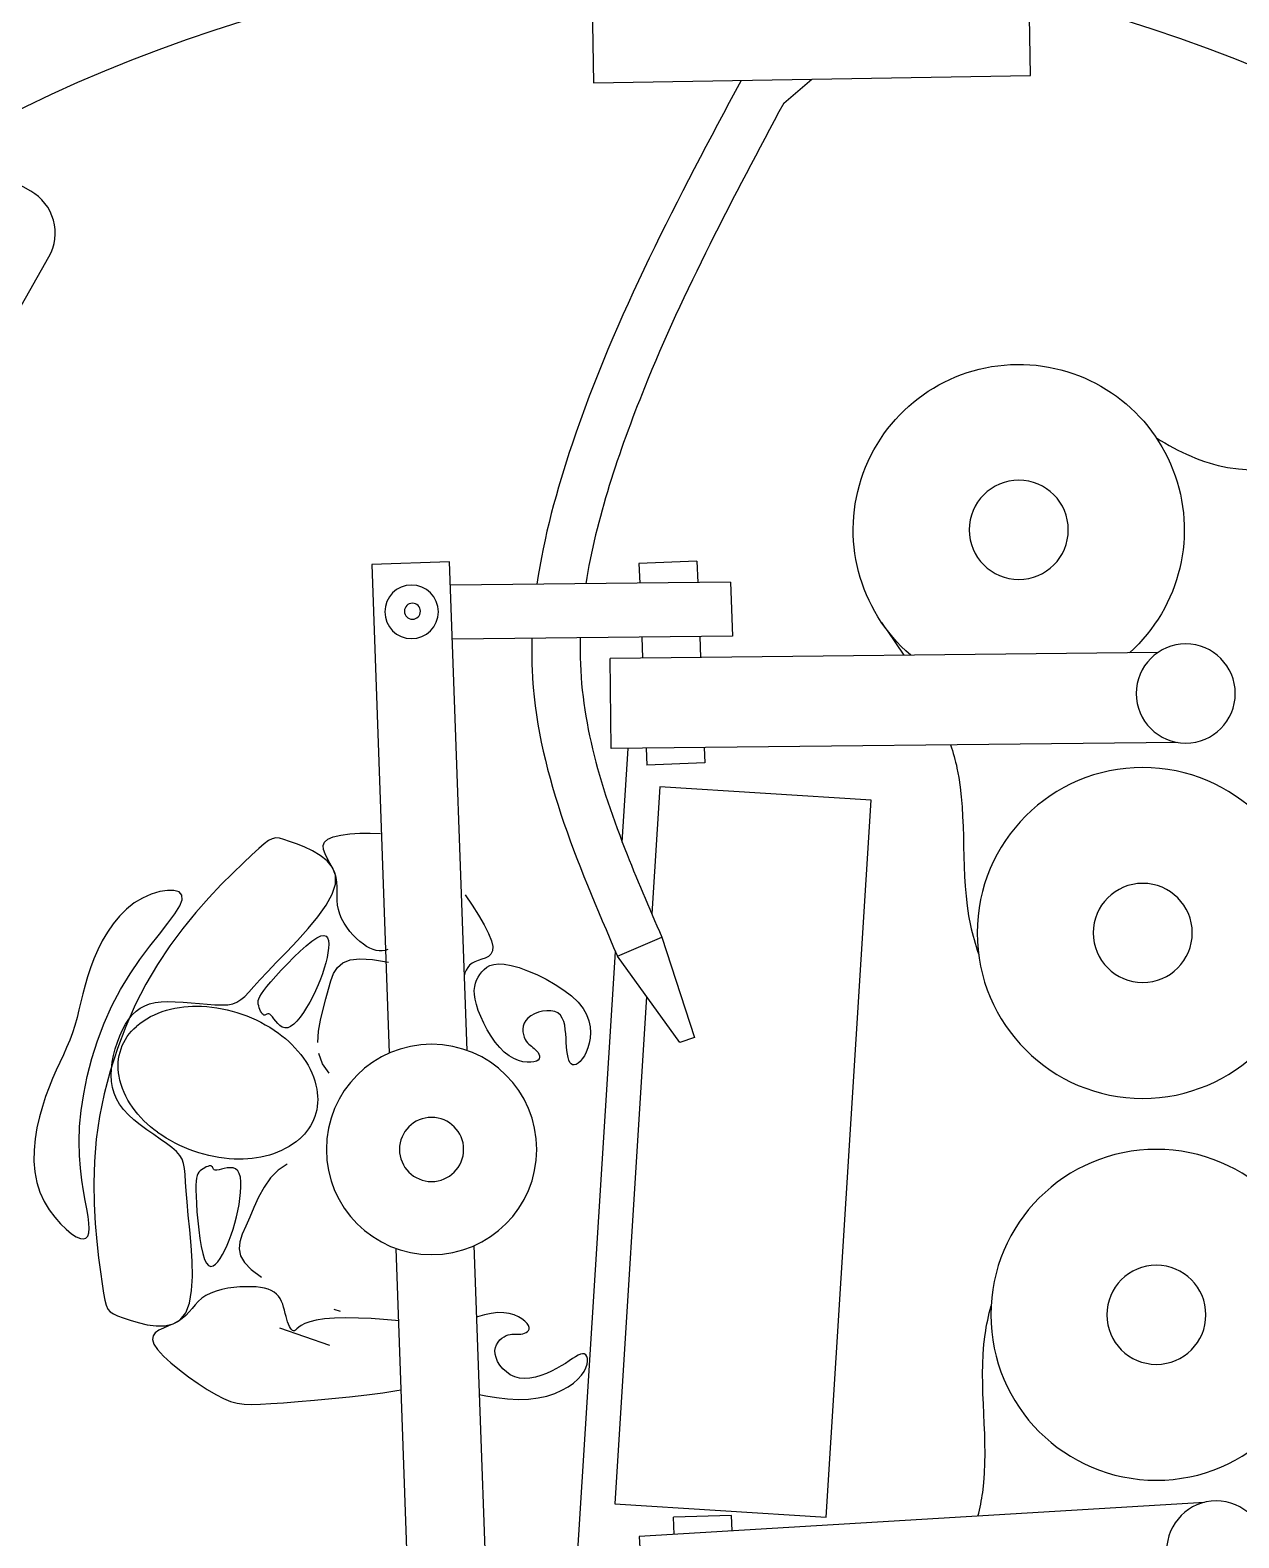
# Model space of a CAD drawing. Header units: metres. Extents: x -39 to 21688, y -24 to 9022.
# Drawn here: x 12.785 to 14.036, y 7.535 to 9.096 of the extents above; entities that cross this region are included whole.
import ezdxf

# ---------------------------------------------------------------- set-up
doc = ezdxf.new("R2010")
doc.units = ezdxf.units.M
doc.header["$MEASUREMENT"] = 0
for name, color, linetype in [('AR-MOBILIRIO', 1, 'Continuous'), ('AR-PUERTAS', 2, 'Continuous'), ('AR-VENTANAS', 2, 'Continuous'), ('MOBILIARIO', 42, 'Continuous')]:
    doc.layers.add(name, color=color, linetype=linetype)

# ---------------------------------------------------------------- blocks, each defined once
blk = doc.blocks.new('A$C23125473')
at = {"layer": 'AR-MOBILIRIO'}
for p, q in [((1.3311, 2.6243), (1.3367, 2.7175)), ((1.9163, 2.5889), (1.3311, 2.6243)), ((1.3673, 2.6221), (1.3667, 2.6044)), ((1.4272, 2.6185), (1.4267, 2.6025)), ((1.4267, 2.6025), (1.3667, 2.6044)), ((0.9008, 2.4815), (0.908, 2.4844)), ((0.908, 2.4844), (0.915, 2.4863)), ((0.915, 2.4863), (0.9223, 2.4873)), ((0.9223, 2.4873), (0.9302, 2.4877)), ((0.9302, 2.4877), (0.9393, 2.4874)), ((0.9393, 2.4874), (0.95, 2.4867)), ((0.95, 2.4867), (0.9629, 2.4857)), ((0.9629, 2.4857), (0.9781, 2.4844)), ((0.9781, 2.4844), (0.9951, 2.483)), ((0.9951, 2.483), (1.0131, 2.4814)), ((1.1948, 2.4817), (1.206, 2.4823)), ((1.206, 2.4823), (1.2166, 2.482)), ((0.8745, 2.466), (0.8841, 2.4722)), ((0.8841, 2.4722), (0.893, 2.4774)), ((0.893, 2.4774), (0.9008, 2.4815)), ((1.0131, 2.4814), (1.0314, 2.4796)), ((1.0314, 2.4796), (1.0492, 2.4777)), ((1.0492, 2.4777), (1.0658, 2.4755)), ((1.0658, 2.4755), (1.0802, 2.4732)), ((1.0802, 2.4732), (1.0847, 2.4723)), ((1.1656, 2.4771), (1.1723, 2.4786)), ((1.1723, 2.4786), (1.1835, 2.4805)), ((1.1835, 2.4805), (1.1948, 2.4817)), ((1.2166, 2.482), (1.2265, 2.4808)), ((1.2265, 2.4808), (1.2355, 2.4788)), ((1.2355, 2.4788), (1.2437, 2.4761)), ((1.2437, 2.4761), (1.251, 2.4729)), ((1.251, 2.4729), (1.2575, 2.4693)), ((1.2575, 2.4693), (1.263, 2.4654)), ((0.8463, 2.4445), (0.8552, 2.4518)), ((0.8552, 2.4518), (0.8647, 2.4591)), ((0.8647, 2.4591), (0.8745, 2.466)), ((1.1936, 2.4538), (1.19, 2.4505)), ((1.1977, 2.4567), (1.1936, 2.4538)), ((1.2022, 2.4589), (1.1977, 2.4567)), ((1.2072, 2.4602), (1.2022, 2.4589)), ((1.2125, 2.4607), (1.2072, 2.4602)), ((1.218, 2.4603), (1.2125, 2.4607)), ((1.2237, 2.4593), (1.218, 2.4603)), ((1.2294, 2.4576), (1.2237, 2.4593)), ((1.235, 2.4555), (1.2294, 2.4576)), ((1.2404, 2.453), (1.235, 2.4555)), ((1.2456, 2.4504), (1.2404, 2.453)), ((1.263, 2.4654), (1.2676, 2.4613)), ((1.2676, 2.4613), (1.2713, 2.4573)), ((1.2713, 2.4573), (1.2741, 2.4533)), ((1.2741, 2.4533), (1.276, 2.4495)), ((0.8326, 2.4308), (0.8387, 2.4374)), ((0.8387, 2.4374), (0.8463, 2.4445)), ((1.1829, 2.439), (1.1819, 2.4353)), ((1.1846, 2.4429), (1.1829, 2.439)), ((1.187, 2.4468), (1.1846, 2.4429)), ((1.19, 2.4505), (1.187, 2.4468)), ((1.2504, 2.4477), (1.2456, 2.4504)), ((1.2548, 2.445), (1.2504, 2.4477)), ((1.2587, 2.4424), (1.2548, 2.445)), ((1.2622, 2.4401), (1.2587, 2.4424)), ((1.2653, 2.4381), (1.2622, 2.4401)), ((1.268, 2.4366), (1.2653, 2.4381)), ((1.2704, 2.4355), (1.268, 2.4366)), ((1.2724, 2.435), (1.2704, 2.4355)), ((1.2757, 2.4361), (1.2742, 2.4352)), ((1.2768, 2.4378), (1.2757, 2.4361)), ((1.276, 2.4495), (1.2772, 2.4459)), ((1.2775, 2.44), (1.2768, 2.4378)), ((1.2772, 2.4459), (1.2776, 2.4427)), ((1.2776, 2.4427), (1.2775, 2.44)), ((0.8272, 2.4203), (0.8287, 2.425)), ((0.8279, 2.4164), (0.8272, 2.4203)), ((0.8287, 2.425), (0.8326, 2.4308)), ((0.9587, 2.4081), (1.0106, 2.4262)), ((1.1819, 2.4353), (1.1818, 2.4318)), ((1.1818, 2.4318), (1.1823, 2.4286)), ((1.1823, 2.4286), (1.1834, 2.4257)), ((1.1834, 2.4257), (1.185, 2.4231)), ((1.185, 2.4231), (1.1869, 2.4208)), ((1.1869, 2.4208), (1.189, 2.4189)), ((1.2742, 2.4352), (1.2724, 2.435)), ((0.8126, 2.4028), (0.8217, 2.405)), ((0.8217, 2.405), (0.831, 2.4062)), ((0.8303, 2.4133), (0.8279, 2.4164)), ((0.834, 2.4107), (0.8303, 2.4133)), ((0.831, 2.4062), (0.8402, 2.4061)), ((0.8386, 2.4084), (0.834, 2.4107)), ((0.8438, 2.4063), (0.8386, 2.4084)), ((0.8402, 2.4061), (0.8487, 2.4042)), ((0.849, 2.404), (0.8438, 2.4063)), ((0.9681, 2.4045), (0.9672, 2.402)), ((0.9691, 2.4068), (0.9681, 2.4045)), ((0.9701, 2.4086), (0.9691, 2.4068)), ((0.9711, 2.41), (0.9701, 2.4086)), ((0.9721, 2.411), (0.9711, 2.41)), ((0.9732, 2.4114), (0.9721, 2.411)), ((0.9743, 2.4112), (0.9732, 2.4114)), ((0.9754, 2.4105), (0.9743, 2.4112)), ((0.9768, 2.4092), (0.9754, 2.4105)), ((0.9787, 2.4075), (0.9768, 2.4092)), ((0.9814, 2.4057), (0.9787, 2.4075)), ((0.9851, 2.4037), (0.9814, 2.4057)), ((1.189, 2.4189), (1.1912, 2.4174)), ((1.1912, 2.4174), (1.1934, 2.4162)), ((1.1934, 2.4162), (1.1955, 2.4154)), ((1.1955, 2.4154), (1.1975, 2.415)), ((1.1975, 2.415), (1.1994, 2.4147)), ((1.1994, 2.4147), (1.2013, 2.4146)), ((1.2013, 2.4146), (1.2031, 2.4147)), ((1.2031, 2.4147), (1.2049, 2.4147)), ((1.2049, 2.4147), (1.2067, 2.4147)), ((1.2067, 2.4147), (1.2086, 2.4146)), ((1.2086, 2.4146), (1.2105, 2.4143)), ((1.2105, 2.4143), (1.2123, 2.4138)), ((1.2123, 2.4138), (1.214, 2.4131)), ((1.214, 2.4131), (1.2155, 2.4121)), ((1.2165, 2.4058), (1.215, 2.4036)), ((1.2155, 2.4121), (1.2166, 2.4109)), ((1.2172, 2.4078), (1.2165, 2.4058)), ((1.2166, 2.4109), (1.2172, 2.4095)), ((1.2172, 2.4095), (1.2172, 2.4078)), ((0.7795, 2.3849), (0.7813, 2.3889)), ((0.7813, 2.3889), (0.7836, 2.3917)), ((0.7836, 2.3917), (0.7869, 2.3938)), ((0.7869, 2.3938), (0.7912, 2.3957)), ((0.7912, 2.3957), (0.7969, 2.3978)), ((0.7969, 2.3978), (0.8042, 2.4003)), ((0.8042, 2.4003), (0.8126, 2.4028)), ((0.8487, 2.4042), (0.856, 2.3999)), ((0.8539, 2.4015), (0.849, 2.404)), ((0.8581, 2.3986), (0.8539, 2.4015)), ((0.856, 2.3999), (0.8618, 2.3928)), ((0.8618, 2.3953), (0.8581, 2.3986)), ((0.8652, 2.3918), (0.8618, 2.3953)), ((0.8618, 2.3928), (0.8657, 2.3825)), ((0.8683, 2.3881), (0.8652, 2.3918)), ((0.964, 2.39), (0.9631, 2.3869)), ((0.9648, 2.3932), (0.964, 2.39)), ((0.9656, 2.3963), (0.9648, 2.3932)), ((0.9663, 2.3993), (0.9656, 2.3963)), ((0.9672, 2.402), (0.9663, 2.3993)), ((0.9902, 2.4019), (0.9851, 2.4037)), ((0.9968, 2.4003), (0.9902, 2.4019)), ((1.0053, 2.399), (0.9968, 2.4003)), ((1.0157, 2.3982), (1.0053, 2.399)), ((1.0149, 2.3888), (1.0215, 2.3911)), ((1.0276, 2.3979), (1.0157, 2.3982)), ((1.0404, 2.3981), (1.0276, 2.3979)), ((1.0536, 2.3986), (1.0404, 2.3981)), ((1.0666, 2.3995), (1.0536, 2.3986)), ((1.0788, 2.4006), (1.0666, 2.3995)), ((1.0821, 2.4011), (1.0788, 2.4006)), ((1.1637, 2.3969), (1.1627, 2.3973)), ((1.1709, 2.3947), (1.1637, 2.3969)), ((1.178, 2.3932), (1.1709, 2.3947)), ((1.1847, 2.3924), (1.178, 2.3932)), ((1.1909, 2.3925), (1.1847, 2.3924)), ((1.1966, 2.3934), (1.1909, 2.3925)), ((1.2016, 2.3948), (1.1966, 2.3934)), ((1.206, 2.3967), (1.2016, 2.3948)), ((1.2097, 2.3989), (1.206, 2.3967)), ((1.2127, 2.4012), (1.2097, 2.3989)), ((1.215, 2.4036), (1.2127, 2.4012)), ((0.7767, 2.3722), (0.7781, 2.3795)), ((0.7781, 2.3795), (0.7795, 2.3849)), ((0.8657, 2.3825), (0.8679, 2.3697)), ((0.8714, 2.3844), (0.8683, 2.3881)), ((0.8747, 2.3809), (0.8714, 2.3844)), ((0.8784, 2.3776), (0.8747, 2.3809)), ((0.8827, 2.3747), (0.8784, 2.3776)), ((0.8876, 2.3722), (0.8827, 2.3747)), ((0.9556, 2.3732), (0.9532, 2.3713)), ((0.9577, 2.3755), (0.9556, 2.3732)), ((0.9594, 2.378), (0.9577, 2.3755)), ((0.9608, 2.3808), (0.9594, 2.378)), ((0.9621, 2.3838), (0.9608, 2.3808)), ((0.9631, 2.3869), (0.9621, 2.3838)), ((0.7735, 2.3503), (0.7753, 2.3626)), ((0.7753, 2.3626), (0.7767, 2.3722)), ((0.8679, 2.3697), (0.8687, 2.355)), ((0.8931, 2.3701), (0.8876, 2.3722)), ((0.8991, 2.3685), (0.8931, 2.3701)), ((0.9053, 2.3673), (0.8991, 2.3685)), ((0.9116, 2.3664), (0.9053, 2.3673)), ((0.9178, 2.3659), (0.9116, 2.3664)), ((0.9239, 2.3656), (0.9178, 2.3659)), ((0.9295, 2.3657), (0.9239, 2.3656)), ((0.9347, 2.3659), (0.9295, 2.3657)), ((0.9393, 2.3665), (0.9347, 2.3659)), ((0.9434, 2.3673), (0.9393, 2.3665)), ((0.9471, 2.3683), (0.9434, 2.3673)), ((0.9503, 2.3697), (0.9471, 2.3683)), ((0.9532, 2.3713), (0.9503, 2.3697)), ((0.7715, 2.3356), (0.7735, 2.3503)), ((0.8687, 2.355), (0.8684, 2.3391)), ((0.8832, 2.3413), (0.8853, 2.3437)), ((0.8853, 2.3437), (0.8876, 2.3446)), ((0.8876, 2.3446), (0.89, 2.3441)), ((0.89, 2.3441), (0.8925, 2.3424)), ((0.8925, 2.3424), (0.895, 2.3398)), ((0.9225, 2.3407), (0.9296, 2.3479)), ((0.9296, 2.3479), (0.9403, 2.3556)), ((0.7696, 2.3187), (0.7715, 2.3356)), ((0.8684, 2.3391), (0.8674, 2.3228)), ((0.8778, 2.3241), (0.8794, 2.3314)), ((0.8794, 2.3314), (0.8812, 2.3373)), ((0.8812, 2.3373), (0.8832, 2.3413)), ((0.895, 2.3398), (0.8975, 2.3363)), ((0.8975, 2.3363), (0.8999, 2.3323)), ((0.8999, 2.3323), (0.9023, 2.3277)), ((0.9023, 2.3277), (0.9046, 2.3227)), ((0.9171, 2.3264), (0.9185, 2.3336)), ((0.9179, 2.3191), (0.9171, 2.3264)), ((0.9185, 2.3336), (0.9225, 2.3407)), ((0.738, 2.3062), (0.7436, 2.3107)), ((0.7436, 2.3107), (0.7485, 2.3139)), ((0.7485, 2.3139), (0.7527, 2.3157)), ((0.7527, 2.3157), (0.756, 2.3162)), ((0.756, 2.3162), (0.7585, 2.3153)), ((0.7585, 2.3153), (0.7603, 2.3132)), ((0.7603, 2.3132), (0.7614, 2.3099)), ((0.7679, 2.3), (0.7696, 2.3187)), ((0.8674, 2.3228), (0.8659, 2.3066)), ((0.8752, 2.3066), (0.8764, 2.3157)), ((0.8764, 2.3157), (0.8778, 2.3241)), ((0.9046, 2.3227), (0.9068, 2.3174)), ((0.9068, 2.3174), (0.9089, 2.3118)), ((0.9089, 2.3118), (0.9108, 2.3059)), ((0.9203, 2.3113), (0.9179, 2.3191)), ((0.9238, 2.3029), (0.9203, 2.3113)), ((0.7262, 2.2937), (0.7321, 2.3005)), ((0.7321, 2.3005), (0.738, 2.3062)), ((0.7615, 2.2997), (0.7607, 2.2929)), ((0.7614, 2.3099), (0.7618, 2.3054)), ((0.7618, 2.3054), (0.7615, 2.2997)), ((0.7669, 2.2798), (0.7679, 2.3)), ((0.8659, 2.3066), (0.8644, 2.2914)), ((0.8734, 2.2882), (0.8742, 2.2973)), ((0.8742, 2.2973), (0.8752, 2.3066)), ((0.9108, 2.3059), (0.9126, 2.2997)), ((0.9126, 2.2997), (0.9143, 2.2934)), ((0.928, 2.2936), (0.9238, 2.3029)), ((0.7153, 2.2773), (0.7204, 2.286)), ((0.7204, 2.286), (0.7262, 2.2937)), ((0.7594, 2.2851), (0.7577, 2.2762)), ((0.7607, 2.2929), (0.7594, 2.2851)), ((0.7666, 2.2583), (0.7669, 2.2798)), ((0.8644, 2.2914), (0.8631, 2.2779)), ((0.8724, 2.2719), (0.8728, 2.2796)), ((0.8728, 2.2796), (0.8734, 2.2882)), ((0.9143, 2.2934), (0.9157, 2.287)), ((0.9157, 2.287), (0.9169, 2.2806)), ((0.9169, 2.2806), (0.9179, 2.2742)), ((0.9324, 2.2835), (0.928, 2.2936)), ((0.9372, 2.2729), (0.9324, 2.2835)), ((0.7075, 2.2576), (0.7109, 2.2678)), ((0.7109, 2.2678), (0.7153, 2.2773)), ((0.7559, 2.2662), (0.7542, 2.2552)), ((0.7577, 2.2762), (0.7559, 2.2662)), ((0.8622, 2.2665), (0.8616, 2.2572)), ((0.8631, 2.2779), (0.8622, 2.2665)), ((0.8722, 2.2656), (0.8724, 2.2719)), ((0.8723, 2.2604), (0.8722, 2.2656)), ((0.9179, 2.2742), (0.9186, 2.268)), ((0.9186, 2.268), (0.9189, 2.2622)), ((0.9428, 2.2625), (0.9372, 2.2729)), ((0.7055, 2.2468), (0.7075, 2.2576)), ((0.7542, 2.2552), (0.7527, 2.243)), ((0.7673, 2.2359), (0.7666, 2.2583)), ((0.8612, 2.2496), (0.8606, 2.2433)), ((0.8616, 2.2572), (0.8612, 2.2496)), ((0.8725, 2.2563), (0.8723, 2.2604)), ((0.8729, 2.2531), (0.8725, 2.2563)), ((0.8736, 2.2506), (0.8729, 2.2531)), ((0.8744, 2.2486), (0.8736, 2.2506)), ((0.8754, 2.2471), (0.8744, 2.2486)), ((0.9172, 2.2484), (0.9156, 2.2455)), ((0.9183, 2.2523), (0.9172, 2.2484)), ((0.9188, 2.2569), (0.9183, 2.2523)), ((0.9189, 2.2622), (0.9188, 2.2569)), ((0.9494, 2.253), (0.9428, 2.2625)), ((0.9573, 2.2449), (0.9494, 2.253)), ((0.7046, 2.2356), (0.7055, 2.2468)), ((0.7048, 2.2241), (0.7046, 2.2356)), ((0.7527, 2.243), (0.7517, 2.2298)), ((0.7692, 2.2129), (0.7673, 2.2359)), ((0.858, 2.2337), (0.8556, 2.2296)), ((0.8596, 2.2381), (0.858, 2.2337)), ((0.8606, 2.2433), (0.8596, 2.2381)), ((0.8767, 2.2458), (0.8754, 2.2471)), ((0.8781, 2.2445), (0.8767, 2.2458)), ((0.8797, 2.2434), (0.8781, 2.2445)), ((0.8814, 2.2424), (0.8797, 2.2434)), ((0.883, 2.2416), (0.8814, 2.2424)), ((0.8846, 2.241), (0.883, 2.2416)), ((0.886, 2.2406), (0.8846, 2.241)), ((0.8873, 2.2404), (0.886, 2.2406)), ((0.8882, 2.2406), (0.8873, 2.2404)), ((0.8889, 2.241), (0.8882, 2.2406)), ((0.8893, 2.2416), (0.8889, 2.241)), ((0.8897, 2.2424), (0.8893, 2.2416)), ((0.89, 2.2432), (0.8897, 2.2424)), ((0.8905, 2.244), (0.89, 2.2432)), ((0.8913, 2.2445), (0.8905, 2.244)), ((0.8924, 2.2449), (0.8913, 2.2445)), ((0.894, 2.2449), (0.8924, 2.2449)), ((0.8962, 2.2445), (0.894, 2.2449)), ((0.8988, 2.2439), (0.8962, 2.2445)), ((0.9017, 2.2432), (0.8988, 2.2439)), ((0.9048, 2.2426), (0.9017, 2.2432)), ((0.9079, 2.2424), (0.9048, 2.2426)), ((0.9108, 2.2426), (0.9079, 2.2424)), ((0.9134, 2.2436), (0.9108, 2.2426)), ((0.9156, 2.2455), (0.9134, 2.2436)), ((0.9669, 2.2388), (0.9573, 2.2449)), ((0.7059, 2.2126), (0.7048, 2.2241)), ((0.7517, 2.2298), (0.7514, 2.2154)), ((0.8418, 2.2172), (0.8354, 2.2127)), ((0.8475, 2.2215), (0.8418, 2.2172)), ((0.8522, 2.2257), (0.8475, 2.2215)), ((0.8556, 2.2296), (0.8522, 2.2257)), ((0.7078, 2.2011), (0.7059, 2.2126)), ((0.7514, 2.2154), (0.7519, 2.1999)), ((0.7726, 2.1895), (0.7692, 2.2129)), ((0.8216, 2.2031), (0.8147, 2.198)), ((0.8286, 2.2079), (0.8216, 2.2031)), ((0.8354, 2.2127), (0.8286, 2.2079)), ((0.7104, 2.1898), (0.7078, 2.2011)), ((0.7134, 2.1789), (0.7104, 2.1898)), ((0.7519, 2.1999), (0.7535, 2.1833)), ((0.7774, 2.1659), (0.7726, 2.1895)), ((0.8024, 2.1875), (0.7974, 2.1821)), ((0.8082, 2.1928), (0.8024, 2.1875)), ((0.8147, 2.198), (0.8082, 2.1928)), ((0.7167, 2.1686), (0.7134, 2.1789)), ((0.7535, 2.1833), (0.7562, 2.1659)), ((0.7901, 2.171), (0.7877, 2.1651)), ((0.7933, 2.1766), (0.7901, 2.171)), ((0.7974, 2.1821), (0.7933, 2.1766)), ((0.7203, 2.159), (0.7167, 2.1686)), ((0.724, 2.1499), (0.7203, 2.159)), ((0.7562, 2.1659), (0.7599, 2.1478)), ((0.7836, 2.1423), (0.7774, 2.1659)), ((0.786, 2.1592), (0.7851, 2.153)), ((0.7877, 2.1651), (0.786, 2.1592)), ((0.7277, 2.1414), (0.724, 2.1499)), ((0.7315, 2.1333), (0.7277, 2.1414)), ((0.7599, 2.1478), (0.7647, 2.1294)), ((0.7911, 2.119), (0.7836, 2.1423)), ((0.7851, 2.153), (0.7847, 2.1466)), ((0.7847, 2.1466), (0.785, 2.14)), ((0.785, 2.14), (0.7858, 2.1331)), ((1.0101, 2.1445), (1.0032, 2.1347)), ((0.7351, 2.1255), (0.7315, 2.1333)), ((0.7385, 2.1179), (0.7351, 2.1255)), ((0.7647, 2.1294), (0.7705, 2.111)), ((0.7858, 2.1331), (0.7871, 2.1262)), ((0.7871, 2.1262), (0.7888, 2.1192)), ((1.0032, 2.1347), (0.9995, 2.124)), ((1.1964, 2.1265), (1.1915, 2.1227)), ((1.2013, 2.1294), (1.1964, 2.1265)), ((1.2062, 2.1314), (1.2013, 2.1294)), ((1.2108, 2.1326), (1.2062, 2.1314)), ((1.215, 2.1332), (1.2108, 2.1326)), ((1.2189, 2.1332), (1.215, 2.1332)), ((1.2221, 2.1328), (1.2189, 2.1332)), ((1.2247, 2.132), (1.2221, 2.1328)), ((1.2264, 2.1309), (1.2247, 2.132)), ((1.2252, 2.1216), (1.2264, 2.1232)), ((1.2275, 2.1295), (1.2264, 2.1309)), ((1.2264, 2.1232), (1.2273, 2.1248)), ((1.2273, 2.1248), (1.2278, 2.1265)), ((1.2279, 2.1281), (1.2275, 2.1295)), ((1.2278, 2.1265), (1.2279, 2.1281)), ((1.2569, 2.1249), (1.2563, 2.1212)), ((1.2575, 2.1282), (1.2569, 2.1249)), ((1.2584, 2.131), (1.2575, 2.1282)), ((1.2594, 2.1333), (1.2584, 2.131)), ((1.2606, 2.1349), (1.2594, 2.1333)), ((1.2621, 2.1358), (1.2606, 2.1349)), ((1.2639, 2.136), (1.2621, 2.1358)), ((1.2658, 2.1355), (1.2639, 2.136)), ((1.2679, 2.1342), (1.2658, 2.1355)), ((1.2701, 2.1323), (1.2679, 2.1342)), ((1.2722, 2.1297), (1.2701, 2.1323)), ((1.2743, 2.1265), (1.2722, 2.1297)), ((1.2762, 2.1227), (1.2743, 2.1265)), ((0.7417, 2.1103), (0.7385, 2.1179)), ((0.7446, 2.1027), (0.7417, 2.1103)), ((0.7705, 2.111), (0.7774, 2.0927)), ((0.7888, 2.1192), (0.791, 2.1124)), ((0.791, 2.1124), (0.7935, 2.1058)), ((0.7997, 2.0962), (0.7911, 2.119)), ((0.9984, 2.1127), (0.9991, 2.1011)), ((1.1821, 2.1123), (1.1778, 2.1061)), ((1.1867, 2.1179), (1.1821, 2.1123)), ((1.1915, 2.1227), (1.1867, 2.1179)), ((1.2121, 2.1072), (1.2131, 2.1095)), ((1.2131, 2.1095), (1.2142, 2.1114)), ((1.2142, 2.1114), (1.2155, 2.113)), ((1.2155, 2.113), (1.2168, 2.1144)), ((1.2168, 2.1144), (1.2182, 2.1156)), ((1.2182, 2.1156), (1.2197, 2.1167)), ((1.2197, 2.1167), (1.2211, 2.1178)), ((1.2211, 2.1178), (1.2225, 2.1189)), ((1.2225, 2.1189), (1.2239, 2.1202)), ((1.2239, 2.1202), (1.2252, 2.1216)), ((1.2554, 2.1083), (1.2551, 2.1038)), ((1.2556, 2.1128), (1.2554, 2.1083)), ((1.2559, 2.1171), (1.2556, 2.1128)), ((1.2563, 2.1212), (1.2559, 2.1171)), ((1.278, 2.1183), (1.2762, 2.1227)), ((1.2794, 2.1134), (1.278, 2.1183)), ((1.2804, 2.1081), (1.2794, 2.1134)), ((1.2808, 2.1024), (1.2804, 2.1081)), ((1.3733, 2.1127), (1.3086, 2.0234)), ((1.3884, 2.1075), (1.3733, 2.1127)), ((0.7471, 2.095), (0.7446, 2.1027)), ((0.7493, 2.087), (0.7471, 2.095)), ((0.7774, 2.0927), (0.7853, 2.0749)), ((0.7935, 2.1058), (0.7964, 2.0995)), ((0.7964, 2.0995), (0.7995, 2.0938)), ((0.7995, 2.0938), (0.8029, 2.0886)), ((0.8095, 2.0739), (0.7997, 2.0962)), ((0.957, 2.0931), (0.9549, 2.0907)), ((0.9593, 2.0952), (0.957, 2.0931)), ((0.9617, 2.0968), (0.9593, 2.0952)), ((0.9644, 2.0976), (0.9617, 2.0968)), ((0.9673, 2.0975), (0.9644, 2.0976)), ((0.9703, 2.0962), (0.9673, 2.0975)), ((0.9735, 2.0939), (0.9703, 2.0962)), ((0.9769, 2.0906), (0.9735, 2.0939)), ((0.9991, 2.1011), (1.0012, 2.0895)), ((1.1702, 2.0927), (1.1671, 2.086)), ((1.1738, 2.0995), (1.1702, 2.0927)), ((1.1778, 2.1061), (1.1738, 2.0995)), ((1.2107, 2.0989), (1.2108, 2.1018)), ((1.2111, 2.0959), (1.2107, 2.0989)), ((1.2108, 2.1018), (1.2113, 2.1046)), ((1.212, 2.0929), (1.2111, 2.0959)), ((1.2113, 2.1046), (1.2121, 2.1072)), ((1.2136, 2.0901), (1.212, 2.0929)), ((1.254, 2.0949), (1.253, 2.0909)), ((1.2546, 2.0993), (1.254, 2.0949)), ((1.2551, 2.1038), (1.2546, 2.0993)), ((1.2791, 2.0902), (1.2805, 2.0964)), ((1.2805, 2.0964), (1.2808, 2.1024)), ((1.3545, 2.0036), (1.3884, 2.1075)), ((0.7513, 2.079), (0.7493, 2.087)), ((0.7533, 2.0707), (0.7513, 2.079)), ((0.8029, 2.0886), (0.8065, 2.0841)), ((0.8065, 2.0841), (0.8104, 2.0803)), ((0.8104, 2.0803), (0.8146, 2.0772)), ((0.8146, 2.0772), (0.8193, 2.0747)), ((0.9379, 2.0768), (0.9373, 2.0749)), ((0.9385, 2.0786), (0.9379, 2.0768)), ((0.9393, 2.0803), (0.9385, 2.0786)), ((0.9401, 2.0817), (0.9393, 2.0803)), ((0.941, 2.0829), (0.9401, 2.0817)), ((0.9419, 2.0838), (0.941, 2.0829)), ((0.9427, 2.0843), (0.9419, 2.0838)), ((0.9435, 2.0844), (0.9427, 2.0843)), ((0.9443, 2.0842), (0.9435, 2.0844)), ((0.945, 2.0838), (0.9443, 2.0842)), ((0.9458, 2.0834), (0.945, 2.0838)), ((0.9466, 2.0831), (0.9458, 2.0834)), ((0.9476, 2.0831), (0.9466, 2.0831)), ((0.9487, 2.0835), (0.9476, 2.0831)), ((0.9499, 2.0845), (0.9487, 2.0835)), ((0.9514, 2.0862), (0.9499, 2.0845)), ((0.9531, 2.0883), (0.9514, 2.0862)), ((0.9549, 2.0907), (0.9531, 2.0883)), ((0.9802, 2.0865), (0.9769, 2.0906)), ((0.9836, 2.0817), (0.9802, 2.0865)), ((0.9869, 2.0765), (0.9836, 2.0817)), ((0.9901, 2.0709), (0.9869, 2.0765)), ((1.0012, 2.0895), (1.004, 2.0782)), ((1.004, 2.0782), (1.0069, 2.0675)), ((1.1645, 2.0795), (1.1626, 2.0734)), ((1.1671, 2.086), (1.1645, 2.0795)), ((1.2159, 2.0874), (1.2136, 2.0901)), ((1.219, 2.0851), (1.2159, 2.0874)), ((1.2227, 2.0831), (1.219, 2.0851)), ((1.2268, 2.0815), (1.2227, 2.0831)), ((1.2311, 2.0804), (1.2268, 2.0815)), ((1.2355, 2.0798), (1.2311, 2.0804)), ((1.2397, 2.0799), (1.2355, 2.0798)), ((1.2436, 2.0806), (1.2397, 2.0799)), ((1.2469, 2.0821), (1.2436, 2.0806)), ((1.2495, 2.0844), (1.2469, 2.0821)), ((1.2515, 2.0874), (1.2495, 2.0844)), ((1.253, 2.0909), (1.2515, 2.0874)), ((1.2678, 2.0709), (1.273, 2.0774)), ((1.273, 2.0774), (1.2767, 2.0838)), ((1.2767, 2.0838), (1.2791, 2.0902)), ((0.7554, 2.0622), (0.7533, 2.0707)), ((0.7576, 2.0535), (0.7554, 2.0622)), ((0.7853, 2.0749), (0.7942, 2.0579)), ((0.8204, 2.0524), (0.8095, 2.0739)), ((0.8193, 2.0747), (0.8244, 2.0728)), ((0.8244, 2.0728), (0.83, 2.0715)), ((0.83, 2.0715), (0.8363, 2.0707)), ((0.8363, 2.0707), (0.8432, 2.0704)), ((0.8432, 2.0704), (0.8509, 2.0705)), ((0.8509, 2.0705), (0.859, 2.071)), ((0.859, 2.071), (0.8674, 2.0718)), ((0.8674, 2.0718), (0.8759, 2.0725)), ((0.8759, 2.0725), (0.8841, 2.0732)), ((0.8841, 2.0732), (0.8919, 2.0737)), ((0.8919, 2.0737), (0.899, 2.0739)), ((0.899, 2.0739), (0.9052, 2.0736)), ((0.9052, 2.0736), (0.9104, 2.0726)), ((0.9104, 2.0726), (0.9148, 2.071)), ((0.9148, 2.071), (0.9188, 2.0684)), ((0.9188, 2.0684), (0.9228, 2.065)), ((0.9228, 2.065), (0.9272, 2.0605)), ((0.9369, 2.0731), (0.9368, 2.0713)), ((0.9368, 2.0713), (0.9369, 2.0694)), ((0.9373, 2.0749), (0.9369, 2.0731)), ((0.9369, 2.0694), (0.9375, 2.0674)), ((0.9375, 2.0674), (0.9386, 2.065)), ((0.9386, 2.065), (0.9402, 2.0622)), ((0.9402, 2.0622), (0.9426, 2.0589)), ((0.9932, 2.065), (0.9901, 2.0709)), ((0.996, 2.0591), (0.9932, 2.065)), ((1.0069, 2.0675), (1.0094, 2.0577)), ((1.1606, 2.0631), (1.1604, 2.0588)), ((1.1613, 2.068), (1.1606, 2.0631)), ((1.1626, 2.0734), (1.1613, 2.068)), ((1.2531, 2.0585), (1.2611, 2.0646)), ((1.2611, 2.0646), (1.2678, 2.0709)), ((0.7602, 2.0446), (0.7576, 2.0535)), ((0.7942, 2.0579), (0.8041, 2.0418)), ((0.8324, 2.032), (0.8204, 2.0524)), ((0.9272, 2.0605), (0.9323, 2.0548)), ((0.9323, 2.0548), (0.9385, 2.0478)), ((0.9385, 2.0478), (0.9463, 2.0395)), ((0.9426, 2.0589), (0.9458, 2.0548)), ((0.9458, 2.0548), (0.9499, 2.0499)), ((0.9499, 2.0499), (0.9549, 2.0442)), ((0.9987, 2.0532), (0.996, 2.0591)), ((1.0011, 2.0473), (0.9987, 2.0532)), ((1.0032, 2.0415), (1.0011, 2.0473)), ((1.0094, 2.0577), (1.0118, 2.0489)), ((1.0118, 2.0489), (1.0148, 2.0413)), ((1.1604, 2.0588), (1.1608, 2.0549)), ((1.1608, 2.0549), (1.1616, 2.0514)), ((1.1616, 2.0514), (1.1628, 2.0482)), ((1.1628, 2.0482), (1.1643, 2.0452)), ((1.1643, 2.0452), (1.1661, 2.0424)), ((1.2251, 2.0425), (1.2348, 2.0473)), ((1.2348, 2.0473), (1.2442, 2.0527)), ((1.2442, 2.0527), (1.2531, 2.0585)), ((0.7632, 2.0355), (0.7602, 2.0446)), ((0.7667, 2.0262), (0.7632, 2.0355)), ((0.8041, 2.0418), (0.8144, 2.0268)), ((0.8452, 2.0127), (0.8324, 2.032)), ((0.9463, 2.0395), (0.9557, 2.0297)), ((0.9549, 2.0442), (0.9607, 2.0378)), ((0.9557, 2.0297), (0.9664, 2.0187)), ((0.9607, 2.0378), (0.9671, 2.0312)), ((0.9671, 2.0312), (0.9736, 2.0245)), ((1.0051, 2.0357), (1.0032, 2.0415)), ((1.0067, 2.0302), (1.0051, 2.0357)), ((1.008, 2.0249), (1.0067, 2.0302)), ((1.0148, 2.0413), (1.0188, 2.0351)), ((1.0188, 2.0351), (1.0243, 2.0303)), ((1.0243, 2.0303), (1.0318, 2.0273)), ((1.1507, 2.0406), (1.1498, 2.0437)), ((1.152, 2.0377), (1.1507, 2.0406)), ((1.1536, 2.0351), (1.152, 2.0377)), ((1.1556, 2.0328), (1.1536, 2.0351)), ((1.1581, 2.0307), (1.1556, 2.0328)), ((1.161, 2.0291), (1.1581, 2.0307)), ((1.1661, 2.0424), (1.1681, 2.0396)), ((1.1681, 2.0396), (1.1705, 2.0371)), ((1.1705, 2.0371), (1.1733, 2.0349)), ((1.1733, 2.0349), (1.1766, 2.0331)), ((1.1766, 2.0331), (1.1807, 2.0319)), ((1.1807, 2.0319), (1.1857, 2.0314)), ((1.1857, 2.0314), (1.1915, 2.0317)), ((1.1915, 2.0317), (1.1985, 2.0329)), ((1.1985, 2.0329), (1.2067, 2.0352)), ((1.2067, 2.0352), (1.2156, 2.0385)), ((1.2156, 2.0385), (1.2251, 2.0425)), ((0.7707, 2.0168), (0.7667, 2.0262)), ((0.7754, 2.0074), (0.7707, 2.0168)), ((0.8144, 2.0268), (0.8247, 2.013)), ((0.9664, 2.0187), (0.9776, 2.007)), ((0.9736, 2.0245), (0.9802, 2.0182)), ((0.9802, 2.0182), (0.9865, 2.0125)), ((1.0089, 2.0198), (1.008, 2.0249)), ((1.0096, 2.0151), (1.0089, 2.0198)), ((1.0098, 2.0108), (1.0096, 2.0151)), ((1.0318, 2.0273), (1.0419, 2.026)), ((1.0419, 2.026), (1.0551, 2.0267)), ((1.0523, 2.0151), (1.049, 2.0133)), ((1.0556, 2.0165), (1.0523, 2.0151)), ((1.0551, 2.0267), (1.0716, 2.0294)), ((1.0588, 2.0174), (1.0556, 2.0165)), ((1.062, 2.0179), (1.0588, 2.0174)), ((1.065, 2.0178), (1.062, 2.0179)), ((1.068, 2.0174), (1.065, 2.0178)), ((1.071, 2.0165), (1.068, 2.0174)), ((1.1645, 2.0278), (1.161, 2.0291)), ((1.1682, 2.0266), (1.1645, 2.0278)), ((1.1718, 2.0253), (1.1682, 2.0266)), ((1.1751, 2.0236), (1.1718, 2.0253)), ((1.1777, 2.0212), (1.1751, 2.0236)), ((1.1793, 2.0179), (1.1777, 2.0212)), ((1.1796, 2.0134), (1.1793, 2.0179)), ((1.3086, 2.0234), (1.3545, 2.0036)), ((0.7807, 1.9984), (0.7754, 2.0074)), ((0.7866, 1.9898), (0.7807, 1.9984)), ((0.8247, 2.013), (0.8346, 2.0005)), ((0.8346, 2.0005), (0.8433, 1.9893)), ((0.8586, 1.9947), (0.8452, 2.0127)), ((0.9776, 2.007), (0.9885, 1.9948)), ((0.9865, 2.0125), (0.9923, 2.0077)), ((0.9923, 2.0077), (0.9974, 2.0043)), ((0.9974, 2.0043), (1.0015, 2.0023)), ((1.0015, 2.0023), (1.0046, 2.0018)), ((1.0046, 2.0018), (1.007, 2.0025)), ((1.007, 2.0025), (1.0085, 2.0044)), ((1.0085, 2.0044), (1.0094, 2.0072)), ((1.0094, 2.0072), (1.0098, 2.0108)), ((1.035, 2.0016), (1.0316, 1.9977)), ((1.0385, 2.0051), (1.035, 2.0016)), ((1.0421, 2.0083), (1.0385, 2.0051)), ((1.0456, 2.0111), (1.0421, 2.0083)), ((1.049, 2.0133), (1.0456, 2.0111)), ((1.1706, 1.9909), (1.1752, 1.9998)), ((1.1752, 1.9998), (1.1783, 2.0074)), ((1.1783, 2.0074), (1.1796, 2.0134)), ((0.7932, 1.9818), (0.7866, 1.9898)), ((0.8433, 1.9893), (0.8505, 1.9796)), ((0.8722, 1.9781), (0.8586, 1.9947)), ((0.9885, 1.9948), (0.9986, 1.9826)), ((1.0231, 1.9845), (1.0211, 1.9798)), ((1.0256, 1.9891), (1.0231, 1.9845)), ((1.0284, 1.9935), (1.0256, 1.9891)), ((1.0316, 1.9977), (1.0284, 1.9935)), ((1.1648, 1.9809), (1.1706, 1.9909)), ((0.8005, 1.9746), (0.7932, 1.9818)), ((0.8085, 1.9683), (0.8005, 1.9746)), ((0.8171, 1.9632), (0.8085, 1.9683)), ((0.8505, 1.9796), (0.8557, 1.9714)), ((0.8557, 1.9714), (0.8582, 1.9649)), ((0.8856, 1.9629), (0.8722, 1.9781)), ((0.9986, 1.9826), (1.0072, 1.9706)), ((1.0072, 1.9706), (1.0134, 1.9592)), ((1.0189, 1.9704), (1.0186, 1.9658)), ((1.0197, 1.9751), (1.0189, 1.9704)), ((1.0211, 1.9798), (1.0197, 1.9751)), ((1.151, 1.9598), (1.1581, 1.9704)), ((1.1581, 1.9704), (1.1648, 1.9809)), ((0.8261, 1.9592), (0.8171, 1.9632)), ((0.8348, 1.9565), (0.8261, 1.9592)), ((0.8428, 1.9552), (0.8348, 1.9565)), ((0.8496, 1.9553), (0.8428, 1.9552)), ((0.8548, 1.9569), (0.8496, 1.9553)), ((0.8578, 1.9601), (0.8548, 1.9569)), ((0.8582, 1.9649), (0.8578, 1.9601)), ((0.8985, 1.9493), (0.8856, 1.9629)), ((1.0134, 1.9592), (1.0167, 1.9488)), ((1.0186, 1.9516), (1.0183, 1.9468)), ((1.0186, 1.9658), (1.0186, 1.9611)), ((1.0186, 1.9611), (1.0186, 1.9563)), ((1.0186, 1.9563), (1.0186, 1.9516)), ((0.9105, 1.9373), (0.8985, 1.9493)), ((0.9212, 1.927), (0.9105, 1.9373)), ((1.0166, 1.9396), (1.0135, 1.9316)), ((1.016, 1.937), (1.0137, 1.932)), ((1.0175, 1.9419), (1.016, 1.937)), ((1.0167, 1.9488), (1.0166, 1.9396)), ((1.0183, 1.9468), (1.0175, 1.9419)), ((0.9302, 1.9186), (0.9212, 1.927)), ((1.0081, 1.9248), (1.001, 1.9191)), ((1.0082, 1.922), (1.0059, 1.9173)), ((1.0135, 1.9316), (1.0081, 1.9248)), ((1.011, 1.9269), (1.0082, 1.922)), ((1.0137, 1.932), (1.011, 1.9269)), ((0.9374, 1.9119), (0.9302, 1.9186)), ((0.9429, 1.907), (0.9374, 1.9119)), ((0.9474, 1.9037), (0.9429, 1.907)), ((0.9763, 1.907), (0.9691, 1.9045)), ((0.9844, 1.9103), (0.9763, 1.907)), ((0.9929, 1.9142), (0.9844, 1.9103)), ((1.001, 1.9191), (0.9929, 1.9142)), ((1.0043, 1.9129), (1.004, 1.9088)), ((1.004, 1.9088), (1.0053, 1.9052)), ((1.0059, 1.9173), (1.0043, 1.9129)), ((1.0053, 1.9052), (1.0087, 1.9022)), ((0.9513, 1.9017), (0.9474, 1.9037)), ((0.9549, 1.901), (0.9513, 1.9017)), ((0.9587, 1.9013), (0.9549, 1.901)), ((0.9633, 1.9025), (0.9587, 1.9013)), ((0.9691, 1.9045), (0.9633, 1.9025)), ((1.0087, 1.9022), (1.0145, 1.8998)), ((1.0145, 1.8998), (1.0223, 1.898)), ((1.0223, 1.898), (1.0315, 1.8968)), ((1.0315, 1.8968), (1.0418, 1.8961)), ((1.0418, 1.8961), (1.0526, 1.8959)), ((1.0526, 1.8959), (1.0634, 1.8962)), ((1.3383, 1.808), (1.339, 1.8256)), ((1.3989, 1.8233), (1.339, 1.8256)), ((1.3983, 1.8073), (1.3989, 1.8233)), ((1.302, 1.8084), (1.301, 1.715)), ((1.8882, 1.8021), (1.302, 1.8084)), ((1.868, 1.7089), (1.301, 1.715)), ((1.3338, 1.693), (1.3346, 1.7146)), ((1.3938, 1.6923), (1.3946, 1.714)), ((1.4278, 1.692), (1.1377, 1.6951)), ((1.4255, 1.6361), (1.4278, 1.692)), ((1.4255, 1.6361), (1.1357, 1.6392)), ((1.3308, 1.6168), (1.3316, 1.6371)), ((1.3908, 1.6145), (1.3916, 1.6364)), ((1.3908, 1.6145), (1.3308, 1.6168)), ((1.4806, 1.14), (1.5099, 1.1154))]:
    blk.add_line(p, q, dxfattribs=at)
for points in [[(1.1601, 2.3231), (1.1781, 2.829), (1.0975, 2.8319), (1.0794, 2.326)], [(1.6099, 2.7541), (1.2618, 2.7323), (1.3065, 2.0187)], [(1.3387, 2.0651), (1.3058, 2.5905), (1.5245, 2.6042), (1.571, 1.8618), (1.3523, 1.8481), (1.3441, 1.9795)], [(1.1529, 2.1209), (1.1349, 1.615), (1.0542, 1.6179), (1.0722, 2.1238)], [(1.3136, 1.9053), (1.3197, 1.8082)]]:
    blk.add_lwpolyline(points, dxfattribs=at)
blk.add_lwpolyline([(0.3736, 1.1035), (0.0061, 1.7539, -0.414214), (0.0251, 1.822), (0.2846, 1.9687, -0.414214), (0.3527, 1.9497), (0.7202, 1.2993, -0.414214), (0.7013, 1.2312), (0.4417, 1.0846, -0.414214)], format="xyb", close=True, dxfattribs=at)
blk.add_lwpolyline([(1.7359, 1.1116), (1.7225, 0.3156), (1.2704, 0.3232), (1.2838, 1.1192)], close=True, dxfattribs=at)
for centre, radius in [((1.9283, 2.6388), 0.0513), ((1.8663, 2.3947), 0.1713), ((1.8663, 2.3947), 0.0513), ((1.1162, 2.2235), 0.1089), ((1.1162, 2.2235), 0.0332), ((1.8522, 1.9993), 0.1713), ((1.8522, 1.9993), 0.0513), ((1.8967, 1.7514), 0.0513), ((1.0955, 1.6668), 0.0277), ((1.0964, 1.6662), 0.00829), ((1.7239, 1.5819), 0.0513)]:
    blk.add_circle(centre, radius, dxfattribs=at)
for centre, radius, start, end in [((0.9196, 2.0841), 0.1496, 92.8978, 109.236), ((0.9177, 2.1222), 0.1114, 73.9485, 92.8978), ((0.9196, 2.0841), 0.1496, 109.236, 125.5742), ((0.9255, 2.1494), 0.0831, 49.5758, 73.9485), ((0.8974, 2.1151), 0.1114, 125.5742, 144.5235), ((0.9443, 2.1715), 0.0541, 19.236, 49.5758), ((0.9443, 2.1715), 0.0541, 348.8961, 19.236), ((0.8743, 2.1316), 0.0831, 144.5235, 168.8961), ((0.9159, 2.1771), 0.0831, 324.5235, 348.8961), ((0.8459, 2.1372), 0.0541, 168.8961, 199.236), ((0.8928, 2.1936), 0.1114, 305.5742, 324.5235), ((0.8459, 2.1372), 0.0541, 199.236, 229.5758), ((0.8647, 2.1592), 0.0831, 229.5758, 253.9485), ((0.8706, 2.2246), 0.1496, 289.236, 305.5742), ((0.8725, 2.1865), 0.1114, 253.9485, 272.8978), ((0.8706, 2.2246), 0.1496, 272.8978, 289.236), ((1.7239, 1.5819), 0.1713, 130.7668, 47.9998)]:
    blk.add_arc(centre, radius, start, end, dxfattribs=at)
for points, knots in [([(1.6817, 2.6031), (1.6838, 2.595), (1.6961, 2.5346), (1.6789, 2.4583), (1.6927, 2.3952), (1.6952, 2.3854)], [0.0763923, 0.0763923, 0.0763923, 0.0763923, 0.0899058, 0.1763198, 0.1924471, 0.1924471, 0.1924471, 0.1924471]), ([(1.22, 1.6942), (1.2197, 1.7049), (1.2198, 1.8175), (1.2664, 1.9256), (1.3086, 2.0234)], [0.6194931, 0.6194931, 0.6194931, 0.6194931, 0.652036, 0.9620659, 0.9620659, 0.9620659, 0.9620659]), ([(1.6533, 1.8046), (1.656, 1.8125), (1.6725, 1.8718), (1.6607, 1.9492), (1.679, 2.0111), (1.6822, 2.0208)], [0.0763923, 0.0763923, 0.0763923, 0.0763923, 0.0899058, 0.1763198, 0.1924471, 0.1924471, 0.1924471, 0.1924471]), ([(1.2701, 1.6937), (1.2677, 1.7666), (1.2868, 1.8368), (1.328, 1.9423), (1.3411, 1.9727), (1.3545, 2.0036)], [0.6168993, 0.6168993, 0.6168993, 0.6168993, 0.8640409, 0.8640409, 0.9620659, 0.9620659, 0.9620659, 0.9620659]), ([(1.4365, 1.1165), (1.3715, 1.2382), (1.2834, 1.4033), (1.2323, 1.5893), (1.2252, 1.6382)], [0, 0, 0, 0, 0.4151651, 0.5630048, 0.5630048, 0.5630048, 0.5630048]), ([(1.4806, 1.14), (1.4283, 1.2379), (1.3771, 1.3342), (1.3098, 1.5012), (1.2864, 1.5708), (1.2758, 1.6377)], [0, 0, 0, 0, 0.333935, 0.333935, 0.5544949, 0.5544949, 0.5544949, 0.5544949]), ([(1.8663, 1.4866), (1.8898, 1.5013), (1.9717, 1.5393), (2.0784, 1.4994), (2.1479, 1.5157), (2.1542, 1.5174)], [0.046601, 0.046601, 0.046601, 0.046601, 0.0900895, 0.1933687, 0.2037729, 0.2037729, 0.2037729, 0.2037729])]:
    blk.add_open_spline(points, degree=3, knots=knots, dxfattribs=at)
blk.add_open_spline([(1.5818, 1.6777), (1.5896, 1.689), (1.5974, 1.7003), (1.6049, 1.7117)], degree=3, dxfattribs=at)

msp = doc.modelspace()

# ---------------------------------------------------------------- linework, layer by layer
at = {"layer": 'AR-PUERTAS'}
msp.add_circle((22.62406, 27.62249), 40.08066, dxfattribs=at)
at = {"layer": 'AR-VENTANAS'}
for centre, radius, start, end in [((13.4628, 7.61077), 1.56289, 17.41133, 160.51487), ((12.84251, 5.58689), 2.43289, 126.00215, 278.9304)]:
    msp.add_arc(centre, radius, start, end, dxfattribs=at)

# ---------------------------------------------------------------- block references
at = {"layer": 'MOBILIARIO', "xscale": -1, "rotation": 180}
msp.add_blockref('A$C23125473', (12.08443, 10.16058), dxfattribs=at)

doc.saveas('drawing.dxf')
